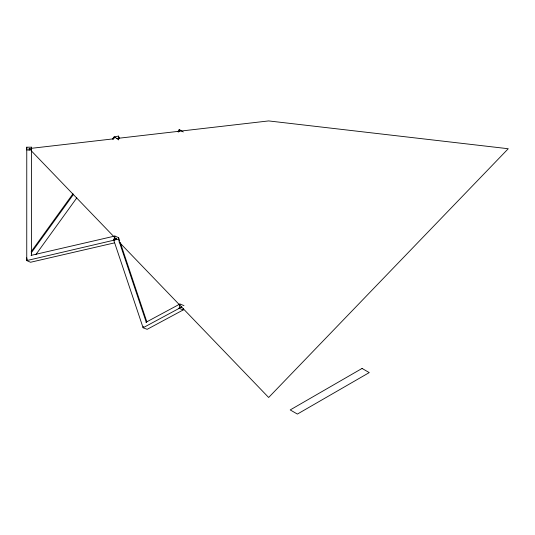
<?xml version="1.0" encoding="UTF-8"?>
<svg xmlns="http://www.w3.org/2000/svg" width="535" height="535" viewBox="0 0 535 535"><rect width="100%" height="100%" fill="white"/><g stroke="black" fill="none" stroke-linecap="round" stroke-linejoin="round"><path stroke-width="0.8" d="M114.37 242.897L30.522 262.264L26.75 260.585L26.763 147.199L31.552 147.199L31.538 255.596M31.552 148.857L31.552 147.199M183.478 308.481L183.237 309.925L147.158 329.326L143.099 327.761L113.855 240.469L114.095 239.038L116.369 238.369M146.336 322.498L118.409 239.138L118.65 237.707L114.878 236.029L31.03 255.396M143.347 326.317L143.099 327.761L179.178 308.354L183.237 309.925M179.178 308.354L179.907 304.02L183.966 305.592M118.409 239.138L26.75 260.585L27.091 259.107M113.855 240.469L114.878 236.029M118.309 239.185L118.65 237.707L119.7 240.85M177.901 131.757L179.172 129.604L179.907 129.958L178.63 132.112M31.13 251.751L72.981 193.77M112.397 139.16L113.855 137.141L118.409 136.077L119.613 138.277M31.177 253.008L73.516 194.359M113.413 139.073L114.878 137.047L118.643 139.909L118.409 136.077M35.919 254.52L76.793 197.883M145.995 322.264L179.907 304.02M178.917 308.307L181.8 306.756M178.616 308.555L181.559 306.97M114.577 238.643L116.202 238.269M113.794 239.653L116.242 239.091L31.445 150.964M29.144 150.241L29.144 148.576L113.828 138.806M116.249 138.525L268.657 120.923L508.25 148.73L268.657 397.485L119.118 242.067M113.855 137.141L114.878 137.047M31.552 149.96L26.763 149.96L26.763 147.199M179.172 129.604L183.284 131.964M29.157 148.576L30.301 149.773M120.228 242.422L146.837 321.849M114.095 239.038L114.617 240.61M26.75 257.823L26.75 260.585M362.061 368.441L290.211 409.93L297.393 414.077L369.25 372.594L362.061 368.441"/></g></svg>
